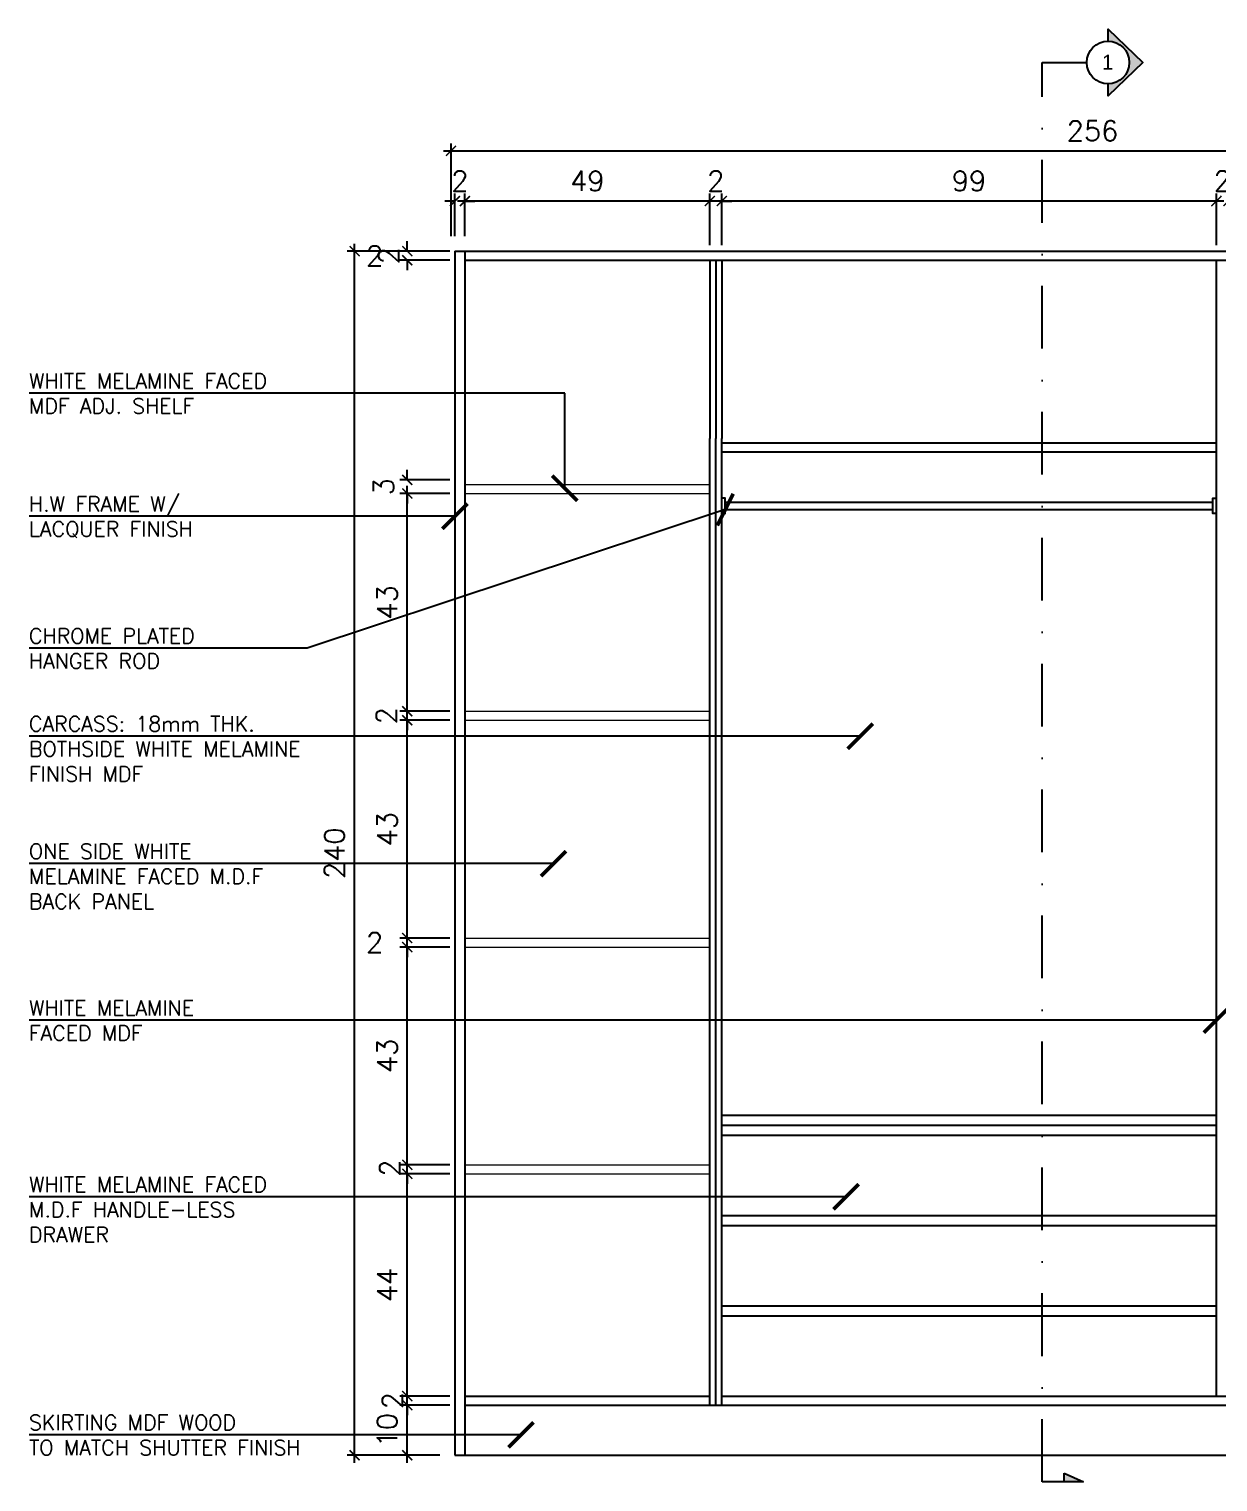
# Model space of a CAD drawing. Header units: centimetres. Extents: x -1287 to 4833, y -4090 to 0.
# Drawn here: x 585.2 to 822.2, y -1472.4 to -1182.8 of the extents above; entities that cross this region are included whole.
import ezdxf
from ezdxf.enums import TextEntityAlignment as Align

# ---------------------------------------------------------------- set-up
doc = ezdxf.new("R2010")
doc.units = ezdxf.units.CM
doc.header["$LTSCALE"] = 100
doc.header["$MEASUREMENT"] = 0
doc.linetypes.add('DASHDOT', pattern=[1, 0.5, -0.25, 0, -0.25])
doc.layers.add('.05', color=1, linetype='Continuous', lineweight=5)
for name, color, linetype in [('CABINET', 4, 'Continuous'), ('DIM IN', 1, 'Continuous'), ('SECTION LINE', 6, 'DASHDOT'), ('TEXT', 3, 'Continuous'), ('WALL SECTION Y-Y FOR XREF$0$TEXT', 3, 'Continuous'), ('WALL-03', 2, 'Continuous')]:
    doc.layers.add(name, color=color, linetype=linetype)
doc.styles.add('ART', font='arial.ttf')
doc.styles.add('ROMANS', font='romans')
doc.styles.add('WALL SECTION Y-Y FOR XREF$0$ART', font='arial.ttf')
doc.styles.add('WALL SECTION Y-Y FOR XREF$0$PL18', font='romans.shx', dxfattribs={"height": 18})
doc.dimstyles.new('AS-17-100', dxfattribs={"dimtxt": 10, "dimasz": 5, "dimexe": 10, "dimexo": 10, "dimgap": 6, "dimtad": 1, "dimtoh": 1, "dimdec": 0, "dimdsep": 46, "dimtxsty": 'ROMANS', "dimblk1": 'ARCHTICK', "dimblk2": 'ARCHTICK', "dimsah": 1, "dimcen": 25, "dimdle": 10, "dimclrd": 1, "dimclre": 1, "dimclrt": 2, "dimadec": 0, "dimazin": 0, "dimtfac": 1, "dimtdec": 0, "dimtofl": 0, "dimtmove": 2, "dimatfit": 3, "dimldrblk": 'ARCHTICK', "dimfxl": 1, "dimtolj": 1, "dimtzin": 0, "dimarcsym": 0})
doc.dimstyles.new('WALL SECTION Y-Y FOR XREF$0$18-MH-100', dxfattribs={"dimtxt": 18, "dimasz": 12, "dimexe": 15, "dimexo": 15, "dimgap": 6, "dimtad": 1, "dimtoh": 1, "dimdec": 0, "dimzin": 0, "dimdsep": 46, "dimtxsty": 'WALL SECTION Y-Y FOR XREF$0$PL18', "dimblk1": 'WALL SECTION Y-Y FOR XREF$0$_ARCHTICK', "dimblk2": 'WALL SECTION Y-Y FOR XREF$0$_ARCHTICK', "dimsah": 1, "dimcen": 25, "dimdle": 15, "dimclrd": 1, "dimclre": 1, "dimclrt": 2, "dimadec": 0, "dimazin": 0, "dimtfac": 1, "dimtdec": 0, "dimtmove": 2, "dimatfit": 3, "dimldrblk": 'WALL SECTION Y-Y FOR XREF$0$_ARCHTICK', "dimfxl": 1, "dimtolj": 1, "dimtzin": 0, "dimarcsym": 0})

# ---------------------------------------------------------------- blocks, each defined once
blk = doc.blocks.new('_ARCHTICK')
at = {"color": 0, "linetype": 'ByBlock', "const_width": 0.15}
blk.add_lwpolyline([(-0.5, -0.5), (0.5, 0.5)], dxfattribs=at)
blk = doc.blocks.new('*D125')
at = {"layer": 'Defpoints', "color": 0, "transparency": 16777216}
for p in [(925.0962514600014, -1207.041637517144), (669.3142535937404, -1227.041637517144), (925.0962514600014, -1227.041637517144)]:
    blk.add_point(p, dxfattribs=at)
at = {"layer": 'DIM IN', "color": 1, "lineweight": -2, "transparency": 16777216}
for p, q in [((667.8142535937404, -1207.041637517144), (926.5962514600014, -1207.041637517144)), ((669.3142535937404, -1224.041637517144), (669.3142535937404, -1205.541637517144)), ((925.0962514600014, -1224.041637517144), (925.0962514600014, -1205.541637517144))]:
    blk.add_line(p, q, dxfattribs=at)
at = {"layer": 'DIM IN', "color": 1, "lineweight": -2, "transparency": 16777216, "xscale": 2, "yscale": 2, "zscale": 2, "rotation": 180}
blk.add_blockref('_ARCHTICK', (669.3142535937404, -1207.041637517144), dxfattribs=at)
at = {"layer": 'DIM IN', "color": 1, "lineweight": -2, "transparency": 16777216, "xscale": 2, "yscale": 2, "zscale": 2}
blk.add_blockref('_ARCHTICK', (925.0962514600014, -1207.041637517144), dxfattribs=at)
at = {"layer": 'DIM IN', "color": 2, "transparency": 16777216, "insert": (797.2052525268709, -1203.041637517144), "char_height": 4, "attachment_point": 5, "style": 'ROMANS'}
blk.add_mtext('\\A1;256', dxfattribs=at)
blk = doc.blocks.new('*D286')
at = {"layer": 'Defpoints', "color": 0, "transparency": 16777216}
for p in [(660.5962514599835, -1457.041637517144), (672.0962514599871, -1457.041637517144), (670.0962514599835, -1467.041637517144)]:
    blk.add_point(p, dxfattribs=at)
at = {"layer": 'DIM IN', "color": 1, "lineweight": -2, "transparency": 16777216}
for p, q in [((660.5962514599835, -1468.541637517144), (660.5962514599835, -1455.541637517144)), ((669.0962514599871, -1457.041637517144), (659.0962514599835, -1457.041637517144)), ((667.0962514599835, -1467.041637517144), (659.0962514599835, -1467.041637517144))]:
    blk.add_line(p, q, dxfattribs=at)
at = {"layer": 'DIM IN', "color": 1, "lineweight": -2, "transparency": 16777216, "xscale": 2, "yscale": 2, "zscale": 2}
for p, rotation in [((660.5962514599835, -1457.041637517144), 90), ((660.5962514599835, -1467.041637517144), 270)]:
    blk.add_blockref('_ARCHTICK', p, dxfattribs=dict(at, rotation=rotation))
at = {"layer": 'DIM IN', "color": 2, "transparency": 16777216, "insert": (656.5962514599829, -1462.041637517144), "char_height": 4, "attachment_point": 5, "rotation": 90, "style": 'ROMANS'}
blk.add_mtext('\\A1;10', dxfattribs=at)
blk = doc.blocks.new('*D288')
at = {"layer": 'Defpoints', "color": 0, "transparency": 16777216}
for p in [(660.5962514599835, -1455.241637517144), (672.0962514599871, -1455.241637517144), (672.0962514599871, -1457.041637517144)]:
    blk.add_point(p, dxfattribs=at)
at = {"layer": 'DIM IN', "color": 1, "lineweight": -2, "transparency": 16777216}
for p, q in [((660.5962514599835, -1455.241637517144), (660.5962514599835, -1453.241637517144)), ((669.0962514599871, -1455.241637517144), (659.0962514599835, -1455.241637517144)), ((669.0962514599871, -1457.041637517144), (659.0962514599835, -1457.041637517144)), ((660.5962514599835, -1457.041637517144), (660.5962514599835, -1459.041637517144))]:
    blk.add_line(p, q, dxfattribs=at)
at = {"layer": 'DIM IN', "color": 1, "lineweight": -2, "transparency": 16777216, "xscale": 2, "yscale": 2, "zscale": 2}
for p, rotation in [((660.5962514599835, -1455.241637517144), 270), ((660.5962514599835, -1457.041637517144), 90)]:
    blk.add_blockref('_ARCHTICK', p, dxfattribs=dict(at, rotation=rotation))
at = {"layer": 'DIM IN', "color": 2, "transparency": 16777216, "insert": (657.6449184964022, -1456.141637517144), "char_height": 4, "attachment_point": 5, "rotation": 90, "style": 'ROMANS'}
blk.add_mtext('\\A1;2', dxfattribs=at)
blk = doc.blocks.new('*D289')
at = {"layer": 'Defpoints', "color": 0, "transparency": 16777216}
for p in [(660.5962514599835, -1410.941637517144), (672.0962514599883, -1410.941637517144), (672.0962514599871, -1455.241637517144)]:
    blk.add_point(p, dxfattribs=at)
at = {"layer": 'DIM IN', "color": 1, "lineweight": -2, "transparency": 16777216}
for p, q in [((660.5962514599835, -1456.741637517144), (660.5962514599835, -1409.441637517144)), ((669.0962514599883, -1410.941637517144), (659.0962514599835, -1410.941637517144)), ((669.0962514599871, -1455.241637517144), (659.0962514599835, -1455.241637517144))]:
    blk.add_line(p, q, dxfattribs=at)
at = {"layer": 'DIM IN', "color": 1, "lineweight": -2, "transparency": 16777216, "xscale": 2, "yscale": 2, "zscale": 2}
for p, rotation in [((660.5962514599835, -1410.941637517144), 90), ((660.5962514599835, -1455.241637517144), 270)]:
    blk.add_blockref('_ARCHTICK', p, dxfattribs=dict(at, rotation=rotation))
at = {"layer": 'DIM IN', "color": 2, "transparency": 16777216, "insert": (656.5962514599829, -1433.091637517145), "char_height": 4, "attachment_point": 5, "rotation": 90, "style": 'ROMANS'}
blk.add_mtext('\\A1;44', dxfattribs=at)
blk = doc.blocks.new('*D135')
at = {"layer": 'Defpoints', "color": 0, "transparency": 16777216}
for p in [(660.5962514599837, -1409.141637517144), (672.0962514599883, -1409.141637517144), (672.0962514599883, -1410.941637517144)]:
    blk.add_point(p, dxfattribs=at)
at = {"layer": 'DIM IN', "color": 1, "lineweight": -2, "transparency": 16777216}
for p, q in [((660.5962514599837, -1409.141637517144), (660.5962514599837, -1407.141637517144)), ((669.0962514599883, -1409.141637517144), (659.0962514599837, -1409.141637517144)), ((669.0962514599883, -1410.941637517144), (659.0962514599837, -1410.941637517144)), ((660.5962514599837, -1410.941637517144), (660.5962514599837, -1412.941637517144))]:
    blk.add_line(p, q, dxfattribs=at)
at = {"layer": 'DIM IN', "color": 1, "lineweight": -2, "transparency": 16777216, "xscale": 2, "yscale": 2, "zscale": 2}
for p, rotation in [((660.5962514599837, -1409.141637517144), 270), ((660.5962514599837, -1410.941637517144), 90)]:
    blk.add_blockref('_ARCHTICK', p, dxfattribs=dict(at, rotation=rotation))
at = {"layer": 'DIM IN', "color": 2, "transparency": 16777216, "insert": (657.1370084501796, -1409.787891667842), "char_height": 4, "attachment_point": 5, "rotation": 90, "style": 'ROMANS'}
blk.add_mtext('\\A1;2', dxfattribs=at)
blk = doc.blocks.new('*D136')
at = {"layer": 'Defpoints', "color": 0, "transparency": 16777216}
for p in [(650.0962514599837, -1227.041637517144), (670.0962514599835, -1227.041637517144), (670.0962514599835, -1467.041637517144)]:
    blk.add_point(p, dxfattribs=at)
at = {"layer": 'DIM IN', "color": 1, "lineweight": -2, "transparency": 16777216}
for p, q in [((667.0962514599835, -1227.041637517144), (648.5962514599837, -1227.041637517144)), ((650.0962514599838, -1468.541637517144), (650.0962514599837, -1225.541637517144)), ((667.0962514599835, -1467.041637517144), (648.5962514599838, -1467.041637517144))]:
    blk.add_line(p, q, dxfattribs=at)
at = {"layer": 'DIM IN', "color": 1, "lineweight": -2, "transparency": 16777216, "xscale": 2, "yscale": 2, "zscale": 2}
for p, rotation in [((650.0962514599837, -1227.041637517144), 90), ((650.0962514599838, -1467.041637517144), 270)]:
    blk.add_blockref('_ARCHTICK', p, dxfattribs=dict(at, rotation=rotation))
at = {"layer": 'DIM IN', "color": 2, "transparency": 16777216, "insert": (646.0962514599833, -1347.041637517144), "char_height": 4, "attachment_point": 5, "rotation": 90, "style": 'ROMANS'}
blk.add_mtext('\\A1;240', dxfattribs=at)
blk = doc.blocks.new('*D320')
at = {"layer": 'Defpoints', "color": 0, "transparency": 16777216}
for p in [(821.8962514599991, -1217.041637517144), (821.8962514599991, -1228.841637517144), (824.2962514599988, -1228.841637517144)]:
    blk.add_point(p, dxfattribs=at)
at = {"layer": 'DIM IN', "color": 1, "lineweight": -2, "transparency": 16777216}
for p, q in [((821.8962514599991, -1225.841637517144), (821.8962514599991, -1215.541637517144)), ((824.2962514599988, -1225.841637517144), (824.2962514599988, -1215.541637517144)), ((821.8962514599991, -1217.041637517144), (819.8962514599991, -1217.041637517144)), ((824.2962514599988, -1217.041637517144), (826.2962514599988, -1217.041637517144))]:
    blk.add_line(p, q, dxfattribs=at)
at = {"layer": 'DIM IN', "color": 1, "lineweight": -2, "transparency": 16777216, "xscale": 2, "yscale": 2, "zscale": 2}
blk.add_blockref('_ARCHTICK', (821.8962514599991, -1217.041637517144), dxfattribs=at)
at = {"layer": 'DIM IN', "color": 1, "lineweight": -2, "transparency": 16777216, "xscale": 2, "yscale": 2, "zscale": 2, "rotation": 180}
blk.add_blockref('_ARCHTICK', (824.2962514599988, -1217.041637517144), dxfattribs=at)
at = {"layer": 'DIM IN', "color": 2, "transparency": 16777216, "insert": (823.0962514599989, -1213.054494528955), "char_height": 4, "attachment_point": 5, "style": 'ROMANS'}
blk.add_mtext('\\A1;2', dxfattribs=at)
blk = doc.blocks.new('*D321')
at = {"layer": 'Defpoints', "color": 0, "transparency": 16777216}
for p in [(723.2962514599976, -1217.041637517144), (723.2962514599976, -1228.841637517144), (821.8962514599989, -1228.841637517144)]:
    blk.add_point(p, dxfattribs=at)
at = {"layer": 'DIM IN', "color": 1, "lineweight": -2, "transparency": 16777216}
for p, q in [((723.2962514599976, -1225.841637517144), (723.2962514599976, -1215.541637517144)), ((821.8962514599989, -1225.841637517144), (821.8962514599989, -1215.541637517144)), ((823.3962514599989, -1217.041637517144), (721.7962514599976, -1217.041637517144))]:
    blk.add_line(p, q, dxfattribs=at)
at = {"layer": 'DIM IN', "color": 1, "lineweight": -2, "transparency": 16777216, "xscale": 2, "yscale": 2, "zscale": 2, "rotation": 180}
blk.add_blockref('_ARCHTICK', (723.2962514599976, -1217.041637517144), dxfattribs=at)
at = {"layer": 'DIM IN', "color": 1, "lineweight": -2, "transparency": 16777216, "xscale": 2, "yscale": 2, "zscale": 2}
blk.add_blockref('_ARCHTICK', (821.8962514599989, -1217.041637517144), dxfattribs=at)
at = {"layer": 'DIM IN', "color": 2, "transparency": 16777216, "insert": (772.5962514599983, -1213.041637517144), "char_height": 4, "attachment_point": 5, "style": 'ROMANS'}
blk.add_mtext('\\A1;99', dxfattribs=at)
blk = doc.blocks.new('*D322')
at = {"layer": 'Defpoints', "color": 0, "transparency": 16777216}
for p in [(720.8962514599982, -1217.041637517144), (720.8962514599982, -1228.841637517144), (723.2962514599978, -1228.841637517144)]:
    blk.add_point(p, dxfattribs=at)
at = {"layer": 'DIM IN', "color": 1, "lineweight": -2, "transparency": 16777216}
for p, q in [((720.8962514599982, -1225.841637517144), (720.8962514599982, -1215.541637517144)), ((723.2962514599978, -1225.841637517144), (723.2962514599978, -1215.541637517144)), ((720.8962514599982, -1217.041637517144), (718.8962514599982, -1217.041637517144)), ((723.2962514599978, -1217.041637517144), (725.2962514599978, -1217.041637517144))]:
    blk.add_line(p, q, dxfattribs=at)
at = {"layer": 'DIM IN', "color": 1, "lineweight": -2, "transparency": 16777216, "xscale": 2, "yscale": 2, "zscale": 2}
blk.add_blockref('_ARCHTICK', (720.8962514599982, -1217.041637517144), dxfattribs=at)
at = {"layer": 'DIM IN', "color": 1, "lineweight": -2, "transparency": 16777216, "xscale": 2, "yscale": 2, "zscale": 2, "rotation": 180}
blk.add_blockref('_ARCHTICK', (723.2962514599978, -1217.041637517144), dxfattribs=at)
at = {"layer": 'DIM IN', "color": 2, "transparency": 16777216, "insert": (722.096251459998, -1213.054494528955), "char_height": 4, "attachment_point": 5, "style": 'ROMANS'}
blk.add_mtext('\\A1;2', dxfattribs=at)
blk = doc.blocks.new('*D323')
at = {"layer": 'Defpoints', "color": 0, "transparency": 16777216}
for p in [(672.0962514599869, -1217.041637517144), (672.0962514599869, -1227.041637517144), (720.896251459998, -1228.841637517144)]:
    blk.add_point(p, dxfattribs=at)
at = {"layer": 'DIM IN', "color": 1, "lineweight": -2, "transparency": 16777216}
for p, q in [((672.0962514599869, -1224.041637517144), (672.0962514599869, -1215.541637517144)), ((720.896251459998, -1225.841637517144), (720.896251459998, -1215.541637517144)), ((722.396251459998, -1217.041637517144), (670.5962514599869, -1217.041637517144))]:
    blk.add_line(p, q, dxfattribs=at)
at = {"layer": 'DIM IN', "color": 1, "lineweight": -2, "transparency": 16777216, "xscale": 2, "yscale": 2, "zscale": 2, "rotation": 180}
blk.add_blockref('_ARCHTICK', (672.0962514599869, -1217.041637517144), dxfattribs=at)
at = {"layer": 'DIM IN', "color": 1, "lineweight": -2, "transparency": 16777216, "xscale": 2, "yscale": 2, "zscale": 2}
blk.add_blockref('_ARCHTICK', (720.896251459998, -1217.041637517144), dxfattribs=at)
at = {"layer": 'DIM IN', "color": 2, "transparency": 16777216, "insert": (696.4962514599924, -1213.041637517144), "char_height": 4, "attachment_point": 5, "style": 'ROMANS'}
blk.add_mtext('\\A1;49', dxfattribs=at)
blk = doc.blocks.new('*D324')
at = {"layer": 'Defpoints', "color": 0, "transparency": 16777216}
for p in [(670.0962514599833, -1217.041637517144), (670.0962514599833, -1227.041637517144), (672.0962514599869, -1227.041637517144)]:
    blk.add_point(p, dxfattribs=at)
at = {"layer": 'DIM IN', "color": 1, "lineweight": -2, "transparency": 16777216}
for p, q in [((670.0962514599833, -1224.041637517144), (670.0962514599833, -1215.541637517144)), ((672.0962514599869, -1224.041637517144), (672.0962514599869, -1215.541637517144)), ((670.0962514599833, -1217.041637517144), (668.0962514599833, -1217.041637517144)), ((672.0962514599869, -1217.041637517144), (674.0962514599869, -1217.041637517144))]:
    blk.add_line(p, q, dxfattribs=at)
at = {"layer": 'DIM IN', "color": 1, "lineweight": -2, "transparency": 16777216, "xscale": 2, "yscale": 2, "zscale": 2}
blk.add_blockref('_ARCHTICK', (670.0962514599833, -1217.041637517144), dxfattribs=at)
at = {"layer": 'DIM IN', "color": 1, "lineweight": -2, "transparency": 16777216, "xscale": 2, "yscale": 2, "zscale": 2, "rotation": 180}
blk.add_blockref('_ARCHTICK', (672.0962514599869, -1217.041637517144), dxfattribs=at)
at = {"layer": 'DIM IN', "color": 2, "transparency": 16777216, "insert": (671.0962514599851, -1213.054494528955), "char_height": 4, "attachment_point": 5, "style": 'ROMANS'}
blk.add_mtext('\\A1;2', dxfattribs=at)
blk = doc.blocks.new('WALL SECTION Y-Y FOR XREF$0$_ARCHTICK')
at = {"color": 0, "linetype": 'ByBlock', "const_width": 0.15}
blk.add_lwpolyline([(-0.5, -0.5), (0.5, 0.5)], dxfattribs=at)
blk = doc.blocks.new('*D330')
at = {"layer": 'Defpoints', "color": 0, "transparency": 16777216}
for p in [(660.5962514599835, -1365.741637517144), (672.0962514599871, -1365.741637517144), (672.0962514599883, -1409.141637517144)]:
    blk.add_point(p, dxfattribs=at)
at = {"layer": 'DIM IN', "color": 1, "lineweight": -2, "transparency": 16777216}
for p, q in [((669.0962514599871, -1365.741637517144), (659.0962514599835, -1365.741637517144)), ((660.5962514599835, -1410.641637517144), (660.5962514599835, -1364.241637517144)), ((669.0962514599883, -1409.141637517144), (659.0962514599835, -1409.141637517144))]:
    blk.add_line(p, q, dxfattribs=at)
at = {"layer": 'DIM IN', "color": 1, "lineweight": -2, "transparency": 16777216, "xscale": 2, "yscale": 2, "zscale": 2}
for p, rotation in [((660.5962514599835, -1365.741637517144), 90), ((660.5962514599835, -1409.141637517144), 270)]:
    blk.add_blockref('_ARCHTICK', p, dxfattribs=dict(at, rotation=rotation))
at = {"layer": 'DIM IN', "color": 2, "transparency": 16777216, "insert": (656.5962514599829, -1387.441637517144), "char_height": 4, "attachment_point": 5, "rotation": 90, "style": 'ROMANS'}
blk.add_mtext('\\A1;43', dxfattribs=at)
blk = doc.blocks.new('*D331')
at = {"layer": 'Defpoints', "color": 0, "transparency": 16777216}
for p in [(660.5962514599835, -1363.941637517144), (672.0962514599871, -1363.941637517144), (672.0962514599871, -1365.741637517144)]:
    blk.add_point(p, dxfattribs=at)
at = {"layer": 'DIM IN', "color": 1, "lineweight": -2, "transparency": 16777216}
for p, q in [((669.0962514599871, -1363.941637517144), (659.0962514599835, -1363.941637517144)), ((660.5962514599835, -1363.941637517144), (660.5962514599835, -1361.941637517144)), ((669.0962514599871, -1365.741637517144), (659.0962514599835, -1365.741637517144)), ((660.5962514599835, -1365.741637517144), (660.5962514599835, -1367.741637517144))]:
    blk.add_line(p, q, dxfattribs=at)
at = {"layer": 'DIM IN', "color": 1, "lineweight": -2, "transparency": 16777216, "xscale": 2, "yscale": 2, "zscale": 2}
for p, rotation in [((660.5962514599835, -1363.941637517144), 270), ((660.5962514599835, -1365.741637517144), 90)]:
    blk.add_blockref('_ARCHTICK', p, dxfattribs=dict(at, rotation=rotation))
at = {"layer": 'DIM IN', "color": 2, "transparency": 16777216, "insert": (654.0962514599829, -1364.841637517145), "char_height": 4, "attachment_point": 5, "style": 'ROMANS'}
blk.add_mtext('\\A1;2', dxfattribs=at)
blk = doc.blocks.new('*D332')
at = {"layer": 'Defpoints', "color": 0, "transparency": 16777216}
for p in [(660.5962514599835, -1320.541637517144), (672.0962514599871, -1320.541637517144), (672.0962514599871, -1363.941637517144)]:
    blk.add_point(p, dxfattribs=at)
at = {"layer": 'DIM IN', "color": 1, "lineweight": -2, "transparency": 16777216}
for p, q in [((669.0962514599871, -1320.541637517144), (659.0962514599835, -1320.541637517144)), ((660.5962514599835, -1365.441637517144), (660.5962514599835, -1319.041637517144)), ((669.0962514599871, -1363.941637517144), (659.0962514599835, -1363.941637517144))]:
    blk.add_line(p, q, dxfattribs=at)
at = {"layer": 'DIM IN', "color": 1, "lineweight": -2, "transparency": 16777216, "xscale": 2, "yscale": 2, "zscale": 2}
for p, rotation in [((660.5962514599835, -1320.541637517144), 90), ((660.5962514599835, -1363.941637517144), 270)]:
    blk.add_blockref('_ARCHTICK', p, dxfattribs=dict(at, rotation=rotation))
at = {"layer": 'DIM IN', "color": 2, "transparency": 16777216, "insert": (656.5962514599829, -1342.241637517144), "char_height": 4, "attachment_point": 5, "rotation": 90, "style": 'ROMANS'}
blk.add_mtext('\\A1;43', dxfattribs=at)
blk = doc.blocks.new('*D333')
at = {"layer": 'Defpoints', "color": 0, "transparency": 16777216}
for p in [(660.5962514599835, -1318.741637517144), (672.0962514599871, -1318.741637517144), (672.0962514599871, -1320.541637517144)]:
    blk.add_point(p, dxfattribs=at)
at = {"layer": 'DIM IN', "color": 1, "lineweight": -2, "transparency": 16777216}
for p, q in [((660.5962514599835, -1318.741637517144), (660.5962514599835, -1316.741637517144)), ((669.0962514599871, -1318.741637517144), (659.0962514599835, -1318.741637517144)), ((669.0962514599871, -1320.541637517144), (659.0962514599835, -1320.541637517144)), ((660.5962514599835, -1320.541637517144), (660.5962514599835, -1322.541637517144))]:
    blk.add_line(p, q, dxfattribs=at)
at = {"layer": 'DIM IN', "color": 1, "lineweight": -2, "transparency": 16777216, "xscale": 2, "yscale": 2, "zscale": 2}
for p, rotation in [((660.5962514599835, -1318.741637517144), 270), ((660.5962514599835, -1320.541637517144), 90)]:
    blk.add_blockref('_ARCHTICK', p, dxfattribs=dict(at, rotation=rotation))
at = {"layer": 'DIM IN', "color": 2, "transparency": 16777216, "insert": (656.4284763471751, -1319.641637517144), "char_height": 4, "attachment_point": 5, "rotation": 90, "style": 'ROMANS'}
blk.add_mtext('\\A1;2', dxfattribs=at)
blk = doc.blocks.new('*D334')
at = {"layer": 'Defpoints', "color": 0, "transparency": 16777216}
for p in [(660.5962514599836, -1275.341637517145), (672.0962514599871, -1275.341637517145), (672.0962514599871, -1318.741637517144)]:
    blk.add_point(p, dxfattribs=at)
at = {"layer": 'DIM IN', "color": 1, "lineweight": -2, "transparency": 16777216}
for p, q in [((660.5962514599837, -1320.241637517144), (660.5962514599836, -1273.841637517145)), ((669.0962514599871, -1275.341637517145), (659.0962514599836, -1275.341637517145)), ((669.0962514599871, -1318.741637517144), (659.0962514599837, -1318.741637517144))]:
    blk.add_line(p, q, dxfattribs=at)
at = {"layer": 'DIM IN', "color": 1, "lineweight": -2, "transparency": 16777216, "xscale": 2, "yscale": 2, "zscale": 2}
for p, rotation in [((660.5962514599836, -1275.341637517145), 90), ((660.5962514599837, -1318.741637517144), 270)]:
    blk.add_blockref('_ARCHTICK', p, dxfattribs=dict(at, rotation=rotation))
at = {"layer": 'DIM IN', "color": 2, "transparency": 16777216, "insert": (656.5962514599831, -1297.041637517144), "char_height": 4, "attachment_point": 5, "rotation": 90, "style": 'ROMANS'}
blk.add_mtext('\\A1;43', dxfattribs=at)
blk = doc.blocks.new('*D335')
at = {"layer": 'Defpoints', "color": 0, "transparency": 16777216}
for p in [(660.596251459984, -1272.641133357615), (672.0962514599871, -1272.641133357615), (672.0962514599871, -1275.341637517145)]:
    blk.add_point(p, dxfattribs=at)
at = {"layer": 'DIM IN', "color": 1, "lineweight": -2, "transparency": 16777216}
for p, q in [((660.596251459984, -1272.641133357615), (660.596251459984, -1270.641133357615)), ((669.0962514599871, -1272.641133357615), (659.096251459984, -1272.641133357615)), ((669.0962514599871, -1275.341637517145), (659.096251459984, -1275.341637517145)), ((660.596251459984, -1275.341637517145), (660.596251459984, -1277.341637517145))]:
    blk.add_line(p, q, dxfattribs=at)
at = {"layer": 'DIM IN', "color": 1, "lineweight": -2, "transparency": 16777216, "xscale": 2, "yscale": 2, "zscale": 2}
for p, rotation in [((660.596251459984, -1272.641133357615), 270), ((660.596251459984, -1275.341637517145), 90)]:
    blk.add_blockref('_ARCHTICK', p, dxfattribs=dict(at, rotation=rotation))
at = {"layer": 'DIM IN', "color": 2, "transparency": 16777216, "insert": (655.8788170300486, -1273.991385437378), "char_height": 4, "attachment_point": 5, "rotation": 90, "style": 'ROMANS'}
blk.add_mtext('\\A1;3', dxfattribs=at)
blk = doc.blocks.new('*D336')
at = {"layer": 'Defpoints', "color": 0, "transparency": 16777216}
for p in [(672.0962514599871, -1227.041637517144), (660.5962514599836, -1228.841637517144), (672.0962514599871, -1228.841637517144)]:
    blk.add_point(p, dxfattribs=at)
at = {"layer": 'DIM IN', "color": 1, "lineweight": -2, "transparency": 16777216}
for p, q in [((669.0962514599871, -1227.041637517144), (659.0962514599836, -1227.041637517144)), ((660.5962514599836, -1227.041637517144), (660.5962514599836, -1225.041637517144)), ((669.0962514599871, -1228.841637517144), (659.0962514599836, -1228.841637517144)), ((660.5962514599836, -1228.841637517144), (660.5962514599836, -1230.841637517144))]:
    blk.add_line(p, q, dxfattribs=at)
at = {"layer": 'DIM IN', "color": 1, "lineweight": -2, "transparency": 16777216, "xscale": 2, "yscale": 2, "zscale": 2}
for p, rotation in [((660.5962514599836, -1227.041637517144), 270), ((660.5962514599836, -1228.841637517144), 90)]:
    blk.add_blockref('_ARCHTICK', p, dxfattribs=dict(at, rotation=rotation))
at = {"layer": 'DIM IN', "color": 2, "transparency": 16777216, "insert": (654.0962514599831, -1227.941637517144), "char_height": 4, "attachment_point": 5, "style": 'ROMANS'}
blk.add_mtext('\\A1;2', dxfattribs=at)
blk = doc.blocks.new('*D337')
at = {"layer": 'Defpoints', "color": 0, "transparency": 16777216}
for p in [(660.5962514599836, -1227.041637517144), (670.0962514599835, -1227.041637517144), (672.0962514599871, -1228.841637517144)]:
    blk.add_point(p, dxfattribs=at)
at = {"layer": 'DIM IN', "color": 1, "lineweight": -2, "transparency": 16777216}
for p, q in [((667.0962514599835, -1227.041637517144), (659.0962514599836, -1227.041637517144)), ((660.5962514599836, -1227.041637517144), (660.5962514599836, -1225.041637517144)), ((669.0962514599871, -1228.841637517144), (659.0962514599836, -1228.841637517144)), ((660.5962514599836, -1228.841637517144), (660.5962514599836, -1230.841637517144))]:
    blk.add_line(p, q, dxfattribs=at)
at = {"layer": 'DIM IN', "color": 1, "lineweight": -2, "transparency": 16777216, "xscale": 2, "yscale": 2, "zscale": 2}
for p, rotation in [((660.5962514599836, -1227.041637517144), 270), ((660.5962514599836, -1228.841637517144), 90)]:
    blk.add_blockref('_ARCHTICK', p, dxfattribs=dict(at, rotation=rotation))
at = {"layer": 'DIM IN', "color": 2, "transparency": 16777216, "insert": (656.9129266874606, -1227.941637517144), "char_height": 4, "attachment_point": 5, "rotation": 90, "style": 'ROMANS'}
blk.add_mtext('\\A1;2', dxfattribs=at)

msp = doc.modelspace()

# ---------------------------------------------------------------- hatches: boundary and pattern name
at = {"layer": 'SECTION LINE'}
h = msp.add_hatch(color=251, dxfattribs=at)
edge = h.paths.add_edge_path()
edge.add_line((800.2948154395797, -1182.762732406123), (800.2948154395797, -1185.168501673169))
edge.add_ellipse((800.2948154395797, -1189.418652106026), major_axis=(3.005310192136046, -3.005310192136035), ratio=0.9999999999999887, start_angle=-45.000000000000284, end_angle=134.9999999999997, ccw=False)
edge.add_line((800.2948154395797, -1193.668802538883), (800.2948154395797, -1196.074571805931))
edge.add_line((800.2948154395797, -1196.074571805931), (807.249721428308, -1189.418652106024))
edge.add_line((807.2497214283082, -1189.418652106024), (800.2948154395799, -1182.762732406122))
msp.add_hatch(color=251, dxfattribs=at).paths.add_polyline_path([(791.5273429984252, -1470.608223905845), (795.4277180575398, -1472.358896655307), (791.5273429984252, -1472.358896655309)])

# ---------------------------------------------------------------- linework, layer by layer
at = {"layer": '.05'}
for p, q in [((672.0962514599869, -1273.541637517144), (720.8962514599962, -1273.541637517143)), ((672.0962514599869, -1275.341637517144), (720.8962514599962, -1275.341637517144)), ((672.0962514599869, -1318.741637517144), (720.8962514599962, -1318.741637517144)), ((672.0962514599869, -1320.541637517144), (720.8962514599962, -1320.541637517144)), ((672.0962514599869, -1363.941637517144), (720.8962514599962, -1363.941637517144)), ((672.0962514599869, -1365.741637517144), (720.8962514599962, -1365.741637517144)), ((672.0962514599869, -1409.141637517144), (720.8962514599962, -1409.141637517144)), ((672.0962514599869, -1410.941637517144), (720.8962514599962, -1410.941637517144))]:
    msp.add_line(p, q, dxfattribs=at)
at = {"layer": 'CABINET', "color": 2}
for q in [(670.0962514599833, -1467.041637517144), (925.0962514600014, -1227.041637517144)]:
    msp.add_line((670.0962514599833, -1227.041637517144), q, dxfattribs=at)
at = {"layer": 'CABINET', "color": 1}
for p, q in [((672.0962514599869, -1227.041637517144), (672.0962514599869, -1467.041637517144)), ((672.0962514599869, -1228.841637517144), (923.0962514600051, -1228.841637517144)), ((720.896251459998, -1228.841637517144), (720.8962514599998, -1264.381202943685)), ((722.0962514599979, -1228.841637517144), (722.0962514599998, -1264.381202943685)), ((723.2962514599978, -1228.841637517144), (723.2962514599999, -1264.381202943684)), ((821.8962514599988, -1455.241637517144), (821.8962514599989, -1228.841637517144)), ((720.8962514599962, -1457.041637517144), (720.8962514599962, -1264.381202943685)), ((722.096251459996, -1457.041637517144), (722.096251459996, -1264.381202943685)), ((722.096251459996, -1457.041637517144), (722.096251459996, -1264.381202943685)), ((723.296251459996, -1457.041637517144), (723.296251459996, -1264.381202943685)), ((723.2962514599999, -1265.241637517144), (821.8962514599989, -1265.241637517144)), ((723.296251459996, -1267.041637517144), (821.8962514599988, -1267.041637517144)), ((723.996251459996, -1277.041637517144), (821.1962514599987, -1277.041637517144)), ((723.9962514599961, -1278.541637517145), (821.1962514599987, -1278.541637517145)), ((723.296251459996, -1399.241637517144), (821.8962514599988, -1399.241637517144)), ((723.296251459996, -1401.241637517144), (821.8962514599988, -1401.241637517144)), ((723.296251459996, -1403.241637517144), (821.8962514599988, -1403.241637517144)), ((723.296251459996, -1419.241637517144), (821.8962514599988, -1419.241637517144)), ((723.296251459996, -1421.241637517144), (821.8962514599988, -1421.241637517144)), ((723.296251459996, -1437.241637517144), (821.8962514599988, -1437.241637517144)), ((723.296251459996, -1439.241637517144), (821.8962514599988, -1439.241637517144)), ((672.0962514599869, -1455.241637517144), (720.8962514599962, -1455.241637517144)), ((723.296251459996, -1455.241637517144), (923.0962514600051, -1455.241637517144)), ((672.0962514599869, -1457.041637517144), (923.0962514600051, -1457.041637517144))]:
    msp.add_line(p, q, dxfattribs=at)
for points in [[(723.296251459996, -1279.291637517145), (723.996251459996, -1279.291637517145), (723.996251459996, -1276.291637517145), (723.296251459996, -1276.291637517145)], [(821.8962514599987, -1279.291637517145), (821.1962514599987, -1279.291637517145), (821.1962514599987, -1276.291637517145), (821.8962514599987, -1276.291637517145)]]:
    msp.add_lwpolyline(points, dxfattribs=at)
at = {"layer": 'SECTION LINE', "color": 2, "linetype": 'Continuous'}
msp.add_lwpolyline([(800.2948154395797, -1185.168501673169), (800.2948154395797, -1182.762732406121), (807.2497214283082, -1189.418652106024), (800.2948154395797, -1196.074571805929), (800.2948154395797, -1193.668802538883)], dxfattribs=at)
at = {"layer": 'SECTION LINE', "color": 1, "ltscale": 0.25}
msp.add_lwpolyline([(791.5273429984252, -1472.358896655309), (791.5273429984252, -1470.608223905845), (795.4277180575398, -1472.358896655307), (787.1787305406699, -1472.35889665531), (787.1787305406672, -1189.418652106025), (796.0446650067227, -1189.418652106025)], dxfattribs=at)
at = {"layer": 'SECTION LINE', "color": 2, "linetype": 'Continuous'}
msp.add_circle((800.2948154395797, -1189.418652106026), 4.250150432856842, dxfattribs=at)
at = {"layer": 'WALL-03'}
msp.add_line((670.0962514599833, -1467.041637517144), (925.0962514600014, -1467.041637517144), dxfattribs=at)

# ---------------------------------------------------------------- texts
at = {"layer": 'SECTION LINE', "color": 2, "style": 'ART'}
msp.add_text('1', height=2.953124999998806, dxfattribs=at).set_placement((800.23518783728, -1189.349464290631), align=Align.MIDDLE_CENTER)
at = {"layer": 'TEXT', "char_height": 3, "attachment_point": 1, "style": 'ROMANS'}
for s, width, insert in [('WHITE MELAMINE FACED MDF ADJ. SHELF', 56.53773070924626, (585.1930378840566, -1251.400140890902)), ('H.W FRAME W/ \\PLACQUER FINISH', 108.9032135798393, (585.1930378840566, -1275.912371679037)), ('CHROME PLATED \\PHANGER ROD', 108.9032135798393, (585.1930378840566, -1302.226019316837)), ('CARCASS: 18mm THK. \\PBOTHSIDE WHITE MELAMINE\\PFINISH MDF', 108.9032135798393, (585.1930378840566, -1319.753744790623)), ('ONE SIDE WHITE \\PMELAMINE FACED M.D.F \\PBACK PANEL', 108.9032135798393, (585.1930378840566, -1345.160021945612)), ('WHITE MELAMINE \\PFACED MDF ', 108.9032135798393, (585.1930378840566, -1376.38760317768)), ('\\pt36;WHITE MELAMINE FACED \\PM.D.F HANDLE-LESS \\PDRAWER', 108.9032135798393, (585.1930378840566, -1411.571572877161)), ('SKIRTING MDF WOOD\\PTO MATCH SHUTTER FINISH', 108.9032135798393, (585.1930378840566, -1459.012781055873))]:
    msp.add_mtext_dynamic_manual_height_columns(s, width=width, gutter_width=100, heights=[0], dxfattribs=dict(at, insert=insert))

# ---------------------------------------------------------------- dimensions: what is measured, and where the dimension line sits
at = {"layer": 'DIM IN'}
for base, p1, p2, picture, middle in [((925.0962514600014, -1207.041637517144), (669.3142535937404, -1227.041637517144), (925.0962514600014, -1227.041637517144), '*D125', (797.2052525268709, -1203.041637517144)), ((672.0962514599869, -1217.041637517144), (720.896251459998, -1228.841637517144), (672.0962514599869, -1227.041637517144), '*D323', (696.4962514599924, -1213.041637517144)), ((723.2962514599976, -1217.041637517144), (821.8962514599989, -1228.841637517144), (723.2962514599976, -1228.841637517144), '*D321', (772.5962514599983, -1213.041637517144))]:
    dim = msp.add_linear_dim(base=base, p1=p1, p2=p2, dimstyle='AS-17-100', override={"dimtxt": 4, "dimasz": 2, "dimexe": 1.5, "dimexo": 3, "dimgap": 2, "dimdle": 1.5}, dxfattribs=at)
    dim.commit()
    dim.dimension.update_dxf_attribs({"geometry": picture, "text_midpoint": middle})
for base, p1, p2, picture, middle in [((670.0962514599833, -1217.041637517144), (672.0962514599869, -1227.041637517144), (670.0962514599833, -1227.041637517144), '*D324', (671.0962514599851, -1213.054494528955)), ((720.8962514599982, -1217.041637517144), (723.2962514599978, -1228.841637517144), (720.8962514599982, -1228.841637517144), '*D322', (722.096251459998, -1213.054494528955)), ((821.8962514599991, -1217.041637517144), (824.2962514599988, -1228.841637517144), (821.8962514599991, -1228.841637517144), '*D320', (823.0962514599989, -1213.054494528955))]:
    dim = msp.add_linear_dim(base=base, p1=p1, p2=p2, dimstyle='AS-17-100', override={"dimtxt": 4, "dimasz": 2, "dimexe": 1.5, "dimexo": 3, "dimgap": 2, "dimdle": 1.5}, dxfattribs=at)
    dim.commit()
    dim.dimension.update_dxf_attribs({"geometry": picture, "text_midpoint": middle, "dimtype": 160})
for base, p1, p2, override, picture, middle in [((650.0962514599837, -1227.041637517144), (670.0962514599833, -1467.041637517144), (670.0962514599833, -1227.041637517144), {"dimtxt": 4, "dimasz": 2, "dimexe": 1.5, "dimexo": 3, "dimgap": 2, "dimdle": 1.5}, '*D136', (646.0962514599833, -1347.041637517144)), ((660.5962514599836, -1228.841637517144), (672.0962514599869, -1227.041637517144), (672.0962514599869, -1228.841637517144), {"dimtxt": 4, "dimasz": 2, "dimexe": 1.5, "dimexo": 3, "dimgap": 2, "dimdle": 1.5}, '*D336', (654.0962514599831, -1227.941637517144)), ((660.5962514599836, -1275.341637517145), (672.0962514599869, -1318.741637517144), (672.0962514599869, -1275.341637517144), {"dimtxt": 4, "dimasz": 2, "dimexe": 1.5, "dimexo": 3, "dimgap": 2, "dimdle": 1.5}, '*D334', (656.5962514599831, -1297.041637517144)), ((660.5962514599835, -1320.541637517144), (672.0962514599869, -1363.941637517144), (672.0962514599869, -1320.541637517144), {"dimtxt": 4, "dimasz": 2, "dimexe": 1.5, "dimexo": 3, "dimgap": 2, "dimdle": 1.5}, '*D332', (656.5962514599829, -1342.241637517144)), ((660.5962514599835, -1363.941637517144), (672.0962514599869, -1365.741637517144), (672.0962514599869, -1363.941637517144), {"dimtxt": 4, "dimasz": 2, "dimexe": 1.5, "dimexo": 3, "dimgap": 2, "dimdle": 1.5}, '*D331', (654.0962514599829, -1364.841637517145)), ((660.5962514599835, -1365.741637517144), (672.096251459988, -1409.141637517144), (672.0962514599869, -1365.741637517144), {"dimtxt": 4, "dimasz": 2, "dimexe": 1.5, "dimexo": 3, "dimgap": 2, "dimdle": 1.5}, '*D330', (656.5962514599829, -1387.441637517144)), ((660.5962514599835, -1410.941637517144), (672.0962514599869, -1455.241637517144), (672.096251459988, -1410.941637517144), {"dimtxt": 4, "dimasz": 2, "dimexe": 1.5, "dimexo": 3, "dimgap": 2, "dimdle": 1.5}, '*D289', (656.5962514599829, -1433.091637517145)), ((660.5962514599835, -1457.041637517144), (670.0962514599833, -1467.041637517144), (672.0962514599869, -1457.041637517144), {"dimtxt": 4, "dimasz": 2, "dimexe": 1.5, "dimexo": 3, "dimgap": 2, "dimdec": 0, "dimdle": 1.5}, '*D286', (656.5962514599829, -1462.041637517144))]:
    dim = msp.add_linear_dim(base=base, p1=p1, p2=p2, angle=90, dimstyle='AS-17-100', override=override, dxfattribs=at)
    dim.commit()
    dim.dimension.update_dxf_attribs({"geometry": picture, "text_midpoint": middle})
for base, p1, p2, picture, middle in [((660.5962514599836, -1227.041637517144), (672.0962514599869, -1228.841637517144), (670.0962514599833, -1227.041637517144), '*D337', (656.9129266874606, -1227.941637517144)), ((660.596251459984, -1272.641133357615), (672.0962514599869, -1275.341637517144), (672.0962514599869, -1272.641133357615), '*D335', (655.8788170300486, -1273.991385437378)), ((660.5962514599835, -1318.741637517144), (672.0962514599869, -1320.541637517144), (672.0962514599869, -1318.741637517144), '*D333', (656.4284763471751, -1319.641637517144)), ((660.5962514599837, -1409.141637517144), (672.096251459988, -1410.941637517144), (672.096251459988, -1409.141637517144), '*D135', (657.1370084501796, -1409.787891667842)), ((660.5962514599835, -1455.241637517144), (672.0962514599869, -1457.041637517144), (672.0962514599869, -1455.241637517144), '*D288', (657.6449184964022, -1456.141637517144))]:
    dim = msp.add_linear_dim(base=base, p1=p1, p2=p2, angle=90, dimstyle='AS-17-100', override={"dimtxt": 4, "dimasz": 2, "dimexe": 1.5, "dimexo": 3, "dimgap": 2, "dimdle": 1.5}, dxfattribs=at)
    dim.commit()
    dim.dimension.update_dxf_attribs({"geometry": picture, "text_midpoint": middle, "dimtype": 160})

# ---------------------------------------------------------------- leaders
at = {"layer": 'WALL SECTION Y-Y FOR XREF$0$TEXT'}
for points in [[(691.9962514599846, -1274.299881504833), (691.9962514599845, -1255.35068331917), (585.1930378840566, -1255.350683319171)], [(723.9962514599961, -1278.541637517145), (640.6380903924105, -1306.176561745105), (585.1930378840566, -1306.176561745106)], [(670.0962514599833, -1279.862914107306), (625.741269934922, -1279.862914107305), (585.1930378840566, -1279.862914107306)], [(750.8962514599859, -1323.704287218892), (625.741269934922, -1323.704287218891), (585.1930378840566, -1323.704287218892)], [(689.7450085389955, -1349.110564373881), (625.741269934922, -1349.11056437388), (585.1930378840566, -1349.110564373881)], [(821.8962514599988, -1380.338145605949), (625.741269934922, -1380.338145605948), (585.1930378840566, -1380.338145605949)], [(748.0986739755299, -1415.522115305429), (625.741269934922, -1415.522115305429), (585.1930378840566, -1415.52211530543)], [(683.2473208389911, -1462.963323484142), (625.741269934922, -1462.963323484141), (585.1930378840566, -1462.963323484142)]]:
    msp.add_leader(points, dimstyle='WALL SECTION Y-Y FOR XREF$0$18-MH-100', override={"dimasz": 5, "dimtad": 0, "dimtxsty": 'WALL SECTION Y-Y FOR XREF$0$ART'}, dxfattribs=at)

doc.saveas('drawing.dxf')
